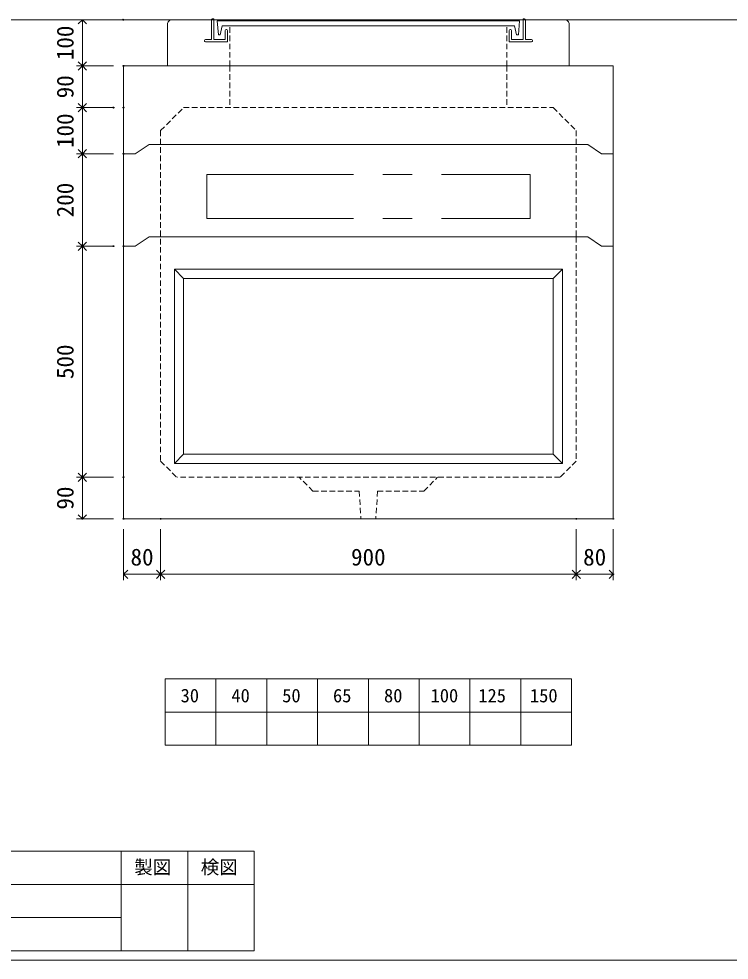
# Model space of a CAD drawing. Units: millimetres, scale not verified. Extents: x -4890 to 4890, y -2536 to 2138.
# Drawn here: x 308 to 1846, y -2137 to -100 of the extents above; entities that cross this region are included whole.
import ezdxf
from ezdxf.enums import TextEntityAlignment as Align

# ---------------------------------------------------------------- set-up
doc = ezdxf.new("R2010")
doc.units = ezdxf.units.MM
doc.header["$LTSCALE"] = 10
doc.header["$PDMODE"] = 32
doc.header["$PDSIZE"] = 2
doc.linetypes.add('DASHED1', pattern=[1.8, 1.2, -0.6])
doc.linetypes.add('USER2', pattern=[50.8, 31.75, -6.35, 6.35, -6.35])
doc.layers.add('0-1_Defpoints', color=7, linetype='Continuous')
for name, color, linetype, lineweight in [('0-2_waku', 7, 'Continuous', 18), ('0-3_gaikei', 7, 'Continuous', 18), ('0-4_kakure', 7, 'DASHED1', 5), ('0-5_sunpou', 7, 'Continuous', 5), ('0-9_uchigawa', 6, 'Continuous', 18), ('0-B_futa', 3, 'Continuous', 18), ('0-C_GL', 4, 'Continuous', 18), ('0-E_文字１', 7, 'Continuous', 18), ('1-3_uchigawa2', 6, 'USER2', 18)]:
    doc.layers.add(name, color=color, linetype=linetype, lineweight=lineweight)
doc.styles.add('ＭＳ ゴシック', font='')
doc.styles.get('ＭＳ ゴシック').set_extended_font_data('MS Gothic')

# ---------------------------------------------------------------- blocks, each defined once
blk = doc.blocks.new('_Open90')
at = {"layer": '0-5_sunpou'}
blk.add_line((0, 0), (-1, 0), dxfattribs=at)
blk.add_lwpolyline([(-0.5, 0.5), (0, 0), (-0.5, -0.5)], dxfattribs=at)
blk = doc.blocks.new('D80')
at = {"layer": '0-1_Defpoints'}
for p in [(1982.32, 1774.36), (1893, 1274.36), (1982.32, 1274.36)]:
    blk.add_point(p, dxfattribs=at)
at = {"layer": '0-5_sunpou'}
for p, q in [((1960.32, 1774.36), (1880, 1774.36)), ((1893, 1756.36), (1893, 1292.36)), ((1960.32, 1274.36), (1880, 1274.36))]:
    blk.add_line(p, q, dxfattribs=at)
at = {"layer": '0-5_sunpou', "xscale": 18, "yscale": 18}
for p, rotation in [((1893, 1774.36), 90), ((1893, 1274.36), 270)]:
    blk.add_blockref('_Open90', p, dxfattribs=dict(at, rotation=rotation))
at = {"layer": '0-5_sunpou', "style": 'ＭＳ ゴシック'}
blk.add_text('500', height=36.66, rotation=90, dxfattribs=at).set_placement((1885, 1486.86), align=Align.BOTTOM_LEFT)
blk = doc.blocks.new('D81')
at = {"layer": '0-1_Defpoints'}
for p in [(1982.32, 1274.36), (1893, 1184.36), (1982.32, 1184.36)]:
    blk.add_point(p, dxfattribs=at)
at = {"layer": '0-5_sunpou'}
for p, q in [((1960.32, 1274.36), (1880, 1274.36)), ((1893, 1256.36), (1893, 1202.36)), ((1960.32, 1184.36), (1880, 1184.36))]:
    blk.add_line(p, q, dxfattribs=at)
at = {"layer": '0-5_sunpou', "xscale": 18, "yscale": 18}
for p, rotation in [((1893, 1274.36), 90), ((1893, 1184.36), 270)]:
    blk.add_blockref('_Open90', p, dxfattribs=dict(at, rotation=rotation))
at = {"layer": '0-5_sunpou', "style": 'ＭＳ ゴシック'}
blk.add_text('90', height=36.66, rotation=90, dxfattribs=at).set_placement((1885, 1204.36), align=Align.BOTTOM_LEFT)
blk = doc.blocks.new('D82')
at = {"layer": '0-1_Defpoints'}
for p in [(1982.32, 1184.36), (2062.32, 1184.36), (2062.32, 1064.33)]:
    blk.add_point(p, dxfattribs=at)
at = {"layer": '0-5_sunpou'}
for p, q in [((1982.32, 1162.36), (1982.32, 1051.33)), ((2062.32, 1162.36), (2062.32, 1051.33)), ((2000.32, 1064.33), (2044.32, 1064.33))]:
    blk.add_line(p, q, dxfattribs=at)
at = {"layer": '0-5_sunpou', "xscale": 18, "yscale": 18, "rotation": 180}
blk.add_blockref('_Open90', (1982.32, 1064.33), dxfattribs=at)
at = {"layer": '0-5_sunpou', "xscale": 18, "yscale": 18}
blk.add_blockref('_Open90', (2062.32, 1064.33), dxfattribs=at)
at = {"layer": '0-5_sunpou', "style": 'ＭＳ ゴシック'}
blk.add_text('80', height=36.66, dxfattribs=at).set_placement((1997.32, 1072.33), align=Align.BOTTOM_LEFT)
blk = doc.blocks.new('D83')
at = {"layer": '0-1_Defpoints'}
for p in [(2062.32, 1184.36), (2962.32, 1184.36), (2962.32, 1064.33)]:
    blk.add_point(p, dxfattribs=at)
at = {"layer": '0-5_sunpou'}
for p, q in [((2062.32, 1162.36), (2062.32, 1051.33)), ((2962.32, 1162.36), (2962.32, 1051.33)), ((2080.32, 1064.33), (2944.32, 1064.33))]:
    blk.add_line(p, q, dxfattribs=at)
at = {"layer": '0-5_sunpou', "xscale": 18, "yscale": 18, "rotation": 180}
blk.add_blockref('_Open90', (2062.32, 1064.33), dxfattribs=at)
at = {"layer": '0-5_sunpou', "xscale": 18, "yscale": 18}
blk.add_blockref('_Open90', (2962.32, 1064.33), dxfattribs=at)
at = {"layer": '0-5_sunpou', "style": 'ＭＳ ゴシック'}
blk.add_text('900', height=36.66, dxfattribs=at).set_placement((2474.82, 1072.33), align=Align.BOTTOM_LEFT)
blk = doc.blocks.new('D84')
at = {"layer": '0-1_Defpoints'}
for p in [(2962.32, 1184.36), (3042.32, 1184.36), (3042.32, 1064.33)]:
    blk.add_point(p, dxfattribs=at)
at = {"layer": '0-5_sunpou'}
for p, q in [((2962.32, 1162.36), (2962.32, 1051.33)), ((3042.32, 1162.36), (3042.32, 1051.33)), ((2980.32, 1064.33), (3024.32, 1064.33))]:
    blk.add_line(p, q, dxfattribs=at)
at = {"layer": '0-5_sunpou', "xscale": 18, "yscale": 18, "rotation": 180}
blk.add_blockref('_Open90', (2962.32, 1064.33), dxfattribs=at)
at = {"layer": '0-5_sunpou', "xscale": 18, "yscale": 18}
blk.add_blockref('_Open90', (3042.32, 1064.33), dxfattribs=at)
at = {"layer": '0-5_sunpou', "style": 'ＭＳ ゴシック'}
blk.add_text('80', height=36.66, dxfattribs=at).set_placement((2977.32, 1072.33), align=Align.BOTTOM_LEFT)
blk = doc.blocks.new('D85')
at = {"layer": '0-1_Defpoints'}
for p in [(1981.54, 2264.36), (1893, 2164.36), (1982.32, 2164.36)]:
    blk.add_point(p, dxfattribs=at)
at = {"layer": '0-5_sunpou'}
for p, q in [((1959.54, 2264.36), (1880, 2264.36)), ((1893, 2246.36), (1893, 2182.36)), ((1960.32, 2164.36), (1880, 2164.36))]:
    blk.add_line(p, q, dxfattribs=at)
at = {"layer": '0-5_sunpou', "xscale": 18, "yscale": 18}
for p, rotation in [((1893, 2264.36), 90), ((1893, 2164.36), 270)]:
    blk.add_blockref('_Open90', p, dxfattribs=dict(at, rotation=rotation))
at = {"layer": '0-5_sunpou', "style": 'ＭＳ ゴシック'}
blk.add_text('100', height=36.66, rotation=90, dxfattribs=at).set_placement((1885, 2176.86), align=Align.BOTTOM_LEFT)
blk = doc.blocks.new('D86')
at = {"layer": '0-1_Defpoints'}
for p in [(1982.32, 2164.36), (1893, 2074.36), (1982.32, 2074.36)]:
    blk.add_point(p, dxfattribs=at)
at = {"layer": '0-5_sunpou'}
for p, q in [((1960.32, 2164.36), (1880, 2164.36)), ((1893, 2146.36), (1893, 2092.36)), ((1960.32, 2074.36), (1880, 2074.36))]:
    blk.add_line(p, q, dxfattribs=at)
at = {"layer": '0-5_sunpou', "xscale": 18, "yscale": 18}
for p, rotation in [((1893, 2164.36), 90), ((1893, 2074.36), 270)]:
    blk.add_blockref('_Open90', p, dxfattribs=dict(at, rotation=rotation))
at = {"layer": '0-5_sunpou', "style": 'ＭＳ ゴシック'}
blk.add_text('90', height=36.66, rotation=90, dxfattribs=at).set_placement((1885, 2094.36), align=Align.BOTTOM_LEFT)
blk = doc.blocks.new('D87')
at = {"layer": '0-1_Defpoints'}
for p in [(1960.32, 2074.36), (1893, 1974.36), (1982.32, 1974.36)]:
    blk.add_point(p, dxfattribs=at)
at = {"layer": '0-5_sunpou'}
for p, q in [((1938.32, 2074.36), (1880, 2074.36)), ((1893, 2056.36), (1893, 1992.36)), ((1960.32, 1974.36), (1880, 1974.36))]:
    blk.add_line(p, q, dxfattribs=at)
at = {"layer": '0-5_sunpou', "xscale": 18, "yscale": 18}
for p, rotation in [((1893, 2074.36), 90), ((1893, 1974.36), 270)]:
    blk.add_blockref('_Open90', p, dxfattribs=dict(at, rotation=rotation))
at = {"layer": '0-5_sunpou', "style": 'ＭＳ ゴシック'}
blk.add_text('100', height=36.66, rotation=90, dxfattribs=at).set_placement((1885, 1986.86), align=Align.BOTTOM_LEFT)
blk = doc.blocks.new('D88')
at = {"layer": '0-1_Defpoints'}
for p in [(1982.32, 1974.36), (1893, 1774.36), (1960.32, 1774.36)]:
    blk.add_point(p, dxfattribs=at)
at = {"layer": '0-5_sunpou'}
for p, q in [((1960.32, 1974.36), (1880, 1974.36)), ((1893, 1956.36), (1893, 1792.36)), ((1938.32, 1774.36), (1880, 1774.36))]:
    blk.add_line(p, q, dxfattribs=at)
at = {"layer": '0-5_sunpou', "xscale": 18, "yscale": 18}
for p, rotation in [((1893, 1974.36), 90), ((1893, 1774.36), 270)]:
    blk.add_blockref('_Open90', p, dxfattribs=dict(at, rotation=rotation))
at = {"layer": '0-5_sunpou', "style": 'ＭＳ ゴシック'}
blk.add_text('200', height=36.66, rotation=90, dxfattribs=at).set_placement((1885, 1836.86), align=Align.BOTTOM_LEFT)

msp = doc.modelspace()

# ---------------------------------------------------------------- linework, layer by layer
at = {"layer": '0-2_waku'}
for p, q in [((625.01, -1528.38), (625.01, -1672.38)), ((625.01, -1528.38), (625.01, -1672.38)), ((625.01, -1528.38), (625.01, -1672.38)), ((625.01, -1528.38), (625.01, -1672.38)), ((625.01, -1528.38), (1505.01, -1528.38)), ((735.01, -1528.38), (735.01, -1672.38)), ((845.01, -1528.38), (845.01, -1672.38)), ((845.01, -1528.38), (845.01, -1672.38)), ((955.01, -1528.38), (955.01, -1672.38)), ((1065.01, -1528.38), (1065.01, -1672.38)), ((1175.01, -1528.38), (1175.01, -1672.38)), ((1285.01, -1528.38), (1285.01, -1672.38)), ((1395.01, -1528.38), (1395.01, -1672.38)), ((1505.01, -1528.38), (1505.01, -1672.38)), ((625.01, -1600.38), (1505.01, -1600.38)), ((625.01, -1672.38), (1505.01, -1672.38)), ((-1209.99, -1901.38), (818.01, -1901.38)), ((530.01, -1901.38), (530.01, -2117.38)), ((530.01, -1901.38), (530.01, -2117.38)), ((674.01, -1901.38), (674.01, -2117.38)), ((818.01, -1901.38), (818.01, -2117.38)), ((-1209.99, -1973.38), (818.01, -1973.38)), ((-1209.99, -2045.38), (530.01, -2045.38)), ((-1209.99, -2117.38), (818.01, -2117.38)), ((-1229.99, -2137.38), (4890.01, -2137.38)), ((-1229.99, -2137.38), (4890.01, -2137.38))]:
    msp.add_line(p, q, dxfattribs=at)
at = {"layer": '0-3_gaikei'}
for p, q in [((630.01, -202.38), (630.01, -112.38)), ((640.01, -102.38), (725.01, -102.38)), ((1405.01, -102.38), (1490.01, -102.38)), ((1500.01, -202.38), (1500.01, -112.38)), ((535.01, -202.38), (1595.01, -202.38)), ((535.01, -1182.38), (535.01, -202.38)), ((630.01, -202.38), (740.01, -202.38)), ((630.01, -202.38), (740.01, -202.38)), ((630.01, -202.38), (740.01, -202.38)), ((665.01, -202.38), (1465.01, -202.38)), ((665.01, -202.38), (1465.01, -202.38)), ((1500.01, -202.38), (1390.01, -202.38)), ((1500.01, -202.38), (1390.01, -202.38)), ((1595.01, -1182.38), (1595.01, -202.38)), ((560.01, -392.38), (590.01, -372.38)), ((590.01, -372.38), (1540.01, -372.38)), ((1540.01, -372.38), (1570.01, -392.38)), ((560.01, -392.38), (535.01, -392.38)), ((1570.01, -392.38), (1595.01, -392.38)), ((560.01, -592.38), (590.01, -572.38)), ((590.01, -572.38), (1540.01, -572.38)), ((1540.01, -572.38), (1570.01, -592.38)), ((560.01, -592.38), (535.01, -592.38)), ((1570.01, -592.38), (1595.01, -592.38)), ((1595.01, -1182.38), (535.01, -1182.38))]:
    msp.add_line(p, q, dxfattribs=at)
for centre, radius, start, end in [((639.43, -111.8), 9.44, 86.47383, 183.52617), ((1490.34, -112.05), 9.68, 358.04251, 91.95749)]:
    msp.add_arc(centre, radius, start, end, dxfattribs=at)
at = {"layer": '0-4_kakure'}
for p, q in [((765.01, -202.38), (765.01, -115.88)), ((1365.01, -202.38), (1365.01, -115.88)), ((765.01, -202.38), (765.01, -292.38)), ((1365.01, -202.38), (1365.01, -292.38)), ((615.01, -342.38), (665.01, -292.38)), ((665.01, -292.38), (1465.01, -292.38)), ((665.01, -292.38), (1465.01, -292.38)), ((1465.01, -292.38), (1515.01, -342.38)), ((615.01, -342.38), (615.01, -1057.38)), ((1515.01, -342.38), (1515.01, -572.38)), ((1515.01, -572.38), (1515.01, -1057.38)), ((615.01, -1057.38), (650.01, -1092.38)), ((1515.01, -1057.38), (1480.01, -1092.38)), ((1480.01, -1092.38), (650.01, -1092.38)), ((945.01, -1122.38), (915.01, -1092.38)), ((1185.01, -1122.38), (1215.01, -1092.38)), ((945.01, -1122.38), (1045.01, -1122.38)), ((1045.01, -1122.38), (1049.01, -1182.38)), ((1085.01, -1122.38), (1081.01, -1182.38)), ((1085.01, -1122.38), (1185.01, -1122.38))]:
    msp.add_line(p, q, dxfattribs=at)
at = {"layer": '0-9_uchigawa'}
for p, q in [((645.01, -642.38), (645.01, -1062.38)), ((645.01, -642.38), (1065.01, -642.38)), ((645.01, -642.38), (665.01, -662.38)), ((1065.01, -642.38), (1485.01, -642.38)), ((1065.01, -642.38), (1485.01, -642.38)), ((1485.01, -642.38), (1465.01, -662.38)), ((1485.01, -642.38), (1485.01, -1062.38)), ((665.01, -662.38), (665.01, -1042.38)), ((665.01, -662.38), (1065.01, -662.38)), ((665.01, -662.38), (1065.01, -662.38)), ((1065.01, -662.38), (1465.01, -662.38)), ((1465.01, -662.38), (1465.01, -1042.38)), ((665.01, -1042.38), (645.01, -1062.38)), ((665.01, -1042.38), (1065.01, -1042.38)), ((1065.01, -1042.38), (1465.01, -1042.38)), ((1465.01, -1042.38), (1485.01, -1062.38)), ((645.01, -1062.38), (1065.01, -1062.38)), ((1065.01, -1062.38), (1485.01, -1062.38))]:
    msp.add_line(p, q, dxfattribs=at)
at = {"layer": '0-B_futa'}
for p, q in [((727.01, -100.38), (730.01, -100.38)), ((730.01, -100.38), (730.01, -145.38)), ((1400.01, -100.38), (1400.01, -145.38)), ((1400.01, -100.38), (1403.01, -100.38)), ((725.01, -102.38), (725.01, -145.38)), ((737.82, -104.88), (1392.15, -104.88)), ((737.82, -104.88), (740.31, -134.88)), ((748.34, -115.88), (744.02, -134.88)), ((748.34, -115.88), (1381.68, -115.88)), ((1381.68, -115.88), (1385.99, -134.88)), ((1392.15, -104.88), (1389.9, -134.88)), ((1405.01, -102.38), (1405.01, -145.38)), ((740.31, -134.88), (744.02, -134.88)), ((755.01, -125.38), (755.01, -145.38)), ((757.01, -123.38), (758.01, -123.38)), ((760.01, -125.38), (760.01, -150.38)), ((1370.01, -125.38), (1370.01, -150.38)), ((1373.01, -123.38), (1372.01, -123.38)), ((1375.01, -125.38), (1375.01, -145.38)), ((1389.9, -134.88), (1385.99, -134.88)), ((710.01, -147.38), (710.01, -148.38)), ((712.01, -145.38), (725.01, -145.38)), ((760.01, -150.38), (712.01, -150.38)), ((730.01, -145.38), (755.01, -145.38)), ((1370.01, -150.38), (1418.01, -150.38)), ((1400.01, -145.38), (1375.01, -145.38)), ((1418.01, -145.38), (1405.01, -145.38)), ((1420.01, -147.38), (1420.01, -148.38))]:
    msp.add_line(p, q, dxfattribs=at)
for centre, start, end in [((727.01, -102.38), 90, 180), ((1403.01, -102.38), 0, 90), ((757.01, -125.38), 90, 180), ((758.01, -125.38), 0, 90), ((1372.01, -125.38), 90, 180), ((1373.01, -125.38), 0, 90), ((712.01, -147.38), 90, 180), ((712.01, -148.38), 180, 270), ((1418.01, -147.38), 0, 90), ((1418.01, -148.38), 270, 0)]:
    msp.add_arc(centre, 2, start, end, dxfattribs=at)
at = {"layer": '0-C_GL'}
msp.add_line((-1229.99, -102.38), (4890.01, -102.38), dxfattribs=at)
at = {"layer": '1-3_uchigawa2'}
for p, q in [((715.01, -437.38), (715.01, -532.38)), ((715.01, -437.38), (1415.01, -437.38)), ((1415.01, -437.38), (1415.01, -532.38)), ((715.01, -532.38), (1415.01, -532.38))]:
    msp.add_line(p, q, dxfattribs=at)

# ---------------------------------------------------------------- block references
at = {"layer": '0-5_sunpou'}
for name in ['D85', 'D86', 'D87', 'D88', 'D80', 'D81', 'D82', 'D83', 'D84']:
    msp.add_blockref(name, (-1447.31, -2366.74), dxfattribs=at)

# ---------------------------------------------------------------- texts
at = {"layer": '0-E_文字１', "style": 'ＭＳ ゴシック'}
for s, p in [('30', (658.38, -1588.25)), ('40', (768.38, -1588.25)), ('50', (878.38, -1588.25)), ('65', (988.38, -1588.25)), ('80', (1098.79, -1588.25)), ('100', (1199.66, -1588.25)), ('125', (1303.05, -1588.25)), ('150', (1414.81, -1588.25)), ('製図', (558.07, -1959.63)), ('検図', (702.07, -1959.63))]:
    msp.add_text(s, height=29.33, dxfattribs=at).set_placement(p, align=Align.BOTTOM_LEFT)

doc.saveas('drawing.dxf')
